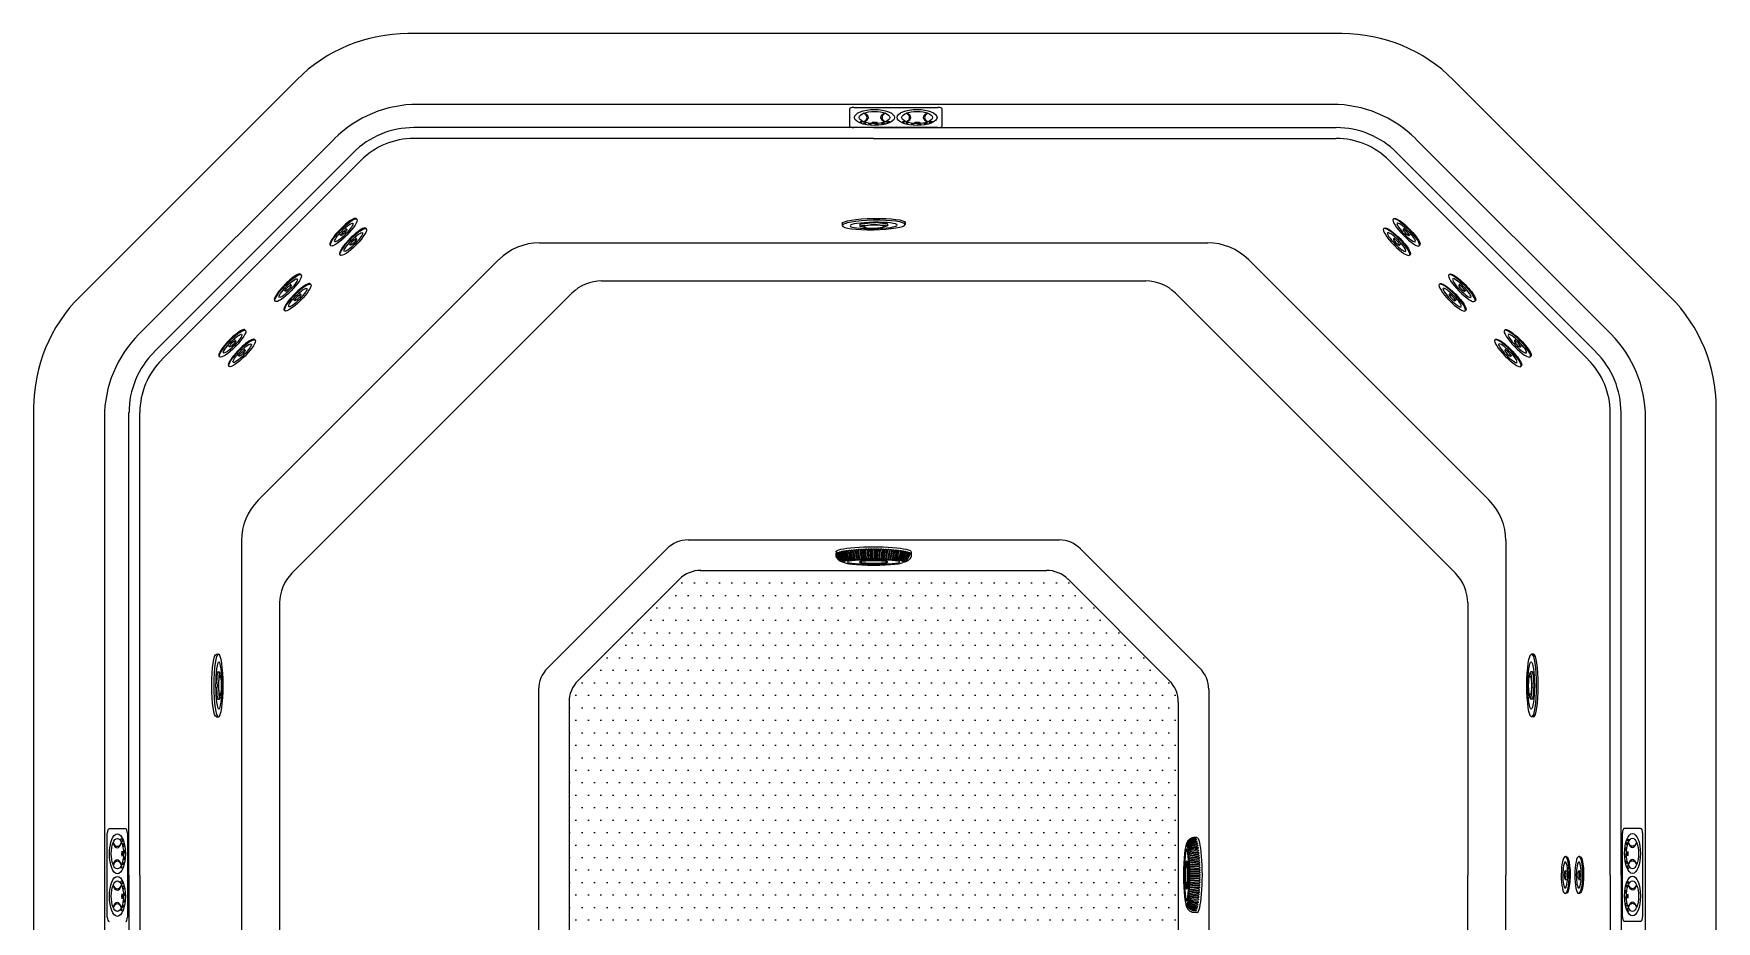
# Model space of a CAD drawing. Header units: millimetres. Extents: x -1154.83 to -1152.69, y 2257 to 2259.14.
# Drawn here: x -1154.829 to -1152.689, y 2258.011 to 2259.139 of the extents above; entities that cross this region are included whole.
import ezdxf

# ---------------------------------------------------------------- set-up
doc = ezdxf.new("R2010")
doc.units = ezdxf.units.MM
doc.header["$LTSCALE"] = 10
doc.layers.add('dim2', color=1, linetype='Continuous')
doc.layers.add('jacuzzi', color=1, linetype='Continuous')

msp = doc.modelspace()

# ---------------------------------------------------------------- hatches: boundary and pattern name
at = {"layer": 'dim2'}
h = msp.add_hatch(dxfattribs=at)
h.set_pattern_fill('DOTS', color=256, scale=0.01, style=0)
h.set_pattern_definition([(0, (0.64739, 0), (0.0079375, 0.015875), [0, -0.015875])])
h.paths.add_polyline_path([(-1154.1485, 2257.8497, 0.198912), (-1154.1372, 2257.8223), (-1154.0082, 2257.6934, 0.198912), (-1153.9808, 2257.682), (-1153.5413, 2257.682, 0.198912), (-1153.5139, 2257.6934), (-1153.385, 2257.8223, 0.198912), (-1153.3736, 2257.8497), (-1153.3736, 2258.2892, 0.198912), (-1153.385, 2258.3166), (-1153.5139, 2258.4456, 0.198912), (-1153.5413, 2258.4569), (-1153.9808, 2258.4569, 0.198912), (-1154.0082, 2258.4456), (-1154.1372, 2258.3166, 0.198912), (-1154.1485, 2258.2892)])

# ---------------------------------------------------------------- linework, layer by layer
at = {"layer": 'jacuzzi'}
for p, q in [((-1153.1777, 2259.0495), (-1154.341, 2259.0495)), ((-1153.7918, 2259.0434), (-1153.7918, 2259.0223)), ((-1153.7863, 2259.0456), (-1153.6794, 2259.0456)), ((-1153.6739, 2259.0223), (-1153.6739, 2259.0434)), ((-1154.6954, 2258.7572), (-1154.4471, 2259.0055)), ((-1153.7611, 2259.02), (-1154.3459, 2259.02)), ((-1153.7611, 2259.0061), (-1154.3459, 2259.0061)), ((-1153.6794, 2259.0201), (-1153.7863, 2259.0201)), ((-1153.7611, 2259.02), (-1153.1728, 2259.02)), ((-1153.7611, 2259.0061), (-1153.1728, 2259.0061)), ((-1152.8233, 2258.7572), (-1153.0716, 2259.0055)), ((-1154.6763, 2258.7347), (-1154.4229, 2258.9881)), ((-1152.8425, 2258.7347), (-1153.0958, 2258.9881)), ((-1154.6665, 2258.7249), (-1154.4131, 2258.9783)), ((-1152.8523, 2258.7249), (-1153.1056, 2258.9783)), ((-1154.4191, 2258.9042), (-1154.4184, 2258.9034)), ((-1153.7211, 2258.8993), (-1153.7211, 2258.8968)), ((-1153.0996, 2258.9042), (-1153.1003, 2258.9034)), ((-1154.4387, 2258.8828), (-1154.4408, 2258.8849)), ((-1154.4311, 2258.8905), (-1154.4332, 2258.8926)), ((-1154.4189, 2258.8784), (-1154.421, 2258.8804)), ((-1154.407, 2258.892), (-1154.4062, 2258.8913)), ((-1153.8011, 2258.8979), (-1153.8011, 2258.8954)), ((-1153.7786, 2258.897), (-1153.7786, 2258.8945)), ((-1153.7436, 2258.8976), (-1153.7436, 2258.8949)), ((-1153.1118, 2258.892), (-1153.1125, 2258.8913)), ((-1153.0998, 2258.8784), (-1153.0977, 2258.8804)), ((-1153.0876, 2258.8905), (-1153.0855, 2258.8926)), ((-1153.08, 2258.8828), (-1153.0779, 2258.8849)), ((-1154.4522, 2258.8706), (-1154.4515, 2258.8699)), ((-1154.44, 2258.8584), (-1154.4393, 2258.8577)), ((-1154.4266, 2258.8706), (-1154.4287, 2258.8727)), ((-1154.1862, 2258.8735), (-1153.3359, 2258.8735)), ((-1153.0922, 2258.8706), (-1153.09, 2258.8727)), ((-1153.0787, 2258.8584), (-1153.0794, 2258.8577)), ((-1153.0665, 2258.8706), (-1153.0673, 2258.8699)), ((-1154.5438, 2258.546), (-1154.2376, 2258.8522)), ((-1153.2845, 2258.8522), (-1152.9784, 2258.546)), ((-1154.5094, 2258.8121), (-1154.5116, 2258.8141)), ((-1154.5018, 2258.8198), (-1154.5039, 2258.8219)), ((-1154.4898, 2258.8335), (-1154.4891, 2258.8327)), ((-1154.4777, 2258.8213), (-1154.4769, 2258.8206)), ((-1154.1071, 2258.825), (-1153.415, 2258.825)), ((-1153.041, 2258.8213), (-1153.0418, 2258.8206)), ((-1153.0289, 2258.8335), (-1153.0296, 2258.8327)), ((-1153.0169, 2258.8198), (-1153.0148, 2258.8219)), ((-1153.0093, 2258.8121), (-1153.0072, 2258.8141)), ((-1154.5229, 2258.7999), (-1154.5222, 2258.7991)), ((-1154.501, 2258.4532), (-1154.1448, 2258.8094)), ((-1154.4973, 2258.7999), (-1154.4994, 2258.802)), ((-1154.4896, 2258.8076), (-1154.4918, 2258.8097)), ((-1153.3774, 2258.8094), (-1153.0211, 2258.4532)), ((-1153.0291, 2258.8076), (-1153.027, 2258.8097)), ((-1153.0214, 2258.7999), (-1153.0193, 2258.802)), ((-1152.9958, 2258.7999), (-1152.9966, 2258.7991)), ((-1154.5108, 2258.7877), (-1154.51, 2258.787)), ((-1153.008, 2258.7877), (-1153.0087, 2258.787)), ((-1154.5725, 2258.7491), (-1154.5746, 2258.7512)), ((-1154.5606, 2258.7628), (-1154.5598, 2258.762)), ((-1154.5484, 2258.7506), (-1154.5476, 2258.7499)), ((-1152.9703, 2258.7506), (-1152.9711, 2258.7499)), ((-1152.9582, 2258.7628), (-1152.9589, 2258.762)), ((-1152.9462, 2258.7491), (-1152.9441, 2258.7512)), ((-1154.5936, 2258.7292), (-1154.5929, 2258.7284)), ((-1154.5802, 2258.7414), (-1154.5823, 2258.7434)), ((-1154.568, 2258.7292), (-1154.5701, 2258.7313)), ((-1154.5604, 2258.7369), (-1154.5625, 2258.739)), ((-1152.9584, 2258.7369), (-1152.9563, 2258.739)), ((-1152.9507, 2258.7292), (-1152.9486, 2258.7313)), ((-1152.9386, 2258.7414), (-1152.9365, 2258.7434)), ((-1152.9251, 2258.7292), (-1152.9258, 2258.7284)), ((-1154.5815, 2258.717), (-1154.5807, 2258.7163)), ((-1152.9373, 2258.717), (-1152.938, 2258.7163)), ((-1154.7394, 2258.6512), (-1154.7394, 2257.4878)), ((-1154.7082, 2258.0695), (-1154.7082, 2258.6576)), ((-1154.6943, 2258.0695), (-1154.6943, 2258.6576)), ((-1152.8244, 2258.0695), (-1152.8244, 2258.6576)), ((-1152.8106, 2258.0695), (-1152.8106, 2258.6576)), ((-1152.7794, 2257.5338), (-1152.7794, 2258.6512)), ((-1154.565, 2258.4947), (-1154.565, 2257.6443)), ((-1153.9969, 2258.4957), (-1153.5253, 2258.4957)), ((-1152.9571, 2258.4947), (-1152.9571, 2258.0695)), ((-1154.1759, 2258.3327), (-1154.0243, 2258.4843)), ((-1153.8089, 2258.4804), (-1153.8089, 2258.4763)), ((-1153.8089, 2258.4804), (-1153.8089, 2258.4763)), ((-1153.7868, 2258.4824), (-1153.7845, 2258.4707)), ((-1153.785, 2258.4826), (-1153.7826, 2258.4708)), ((-1153.7837, 2258.4827), (-1153.7817, 2258.4709)), ((-1153.7819, 2258.4829), (-1153.7798, 2258.471)), ((-1153.7806, 2258.483), (-1153.7789, 2258.4711)), ((-1153.7788, 2258.4831), (-1153.777, 2258.4712)), ((-1153.7775, 2258.4832), (-1153.7761, 2258.4712)), ((-1153.7757, 2258.4833), (-1153.7742, 2258.4713)), ((-1153.7744, 2258.4834), (-1153.7733, 2258.4713)), ((-1153.7726, 2258.4835), (-1153.7714, 2258.4714)), ((-1153.7713, 2258.4835), (-1153.7705, 2258.4714)), ((-1153.7695, 2258.4836), (-1153.7686, 2258.4715)), ((-1153.7682, 2258.4836), (-1153.7676, 2258.4715)), ((-1153.7663, 2258.4837), (-1153.7657, 2258.4715)), ((-1153.7651, 2258.4837), (-1153.7648, 2258.4715)), ((-1153.7632, 2258.4837), (-1153.7629, 2258.4715)), ((-1153.762, 2258.4837), (-1153.762, 2258.4715)), ((-1153.7601, 2258.4837), (-1153.7601, 2258.4715)), ((-1153.7589, 2258.4837), (-1153.7592, 2258.4715)), ((-1153.757, 2258.4837), (-1153.7573, 2258.4715)), ((-1153.7558, 2258.4837), (-1153.7564, 2258.4715)), ((-1153.7539, 2258.4836), (-1153.7545, 2258.4715)), ((-1153.7527, 2258.4836), (-1153.7536, 2258.4715)), ((-1153.7508, 2258.4835), (-1153.7517, 2258.4714)), ((-1153.7496, 2258.4835), (-1153.7508, 2258.4714)), ((-1153.7477, 2258.4834), (-1153.7489, 2258.4713)), ((-1153.7465, 2258.4833), (-1153.748, 2258.4713)), ((-1153.7446, 2258.4832), (-1153.7461, 2258.4712)), ((-1153.7434, 2258.4831), (-1153.7451, 2258.4712)), ((-1153.7415, 2258.483), (-1153.7432, 2258.4711)), ((-1153.7403, 2258.4829), (-1153.7423, 2258.471)), ((-1153.7384, 2258.4827), (-1153.7404, 2258.4709)), ((-1153.7372, 2258.4826), (-1153.7395, 2258.4708)), ((-1153.7353, 2258.4824), (-1153.7376, 2258.4707)), ((-1153.7132, 2258.4804), (-1153.7133, 2258.4763)), ((-1153.4979, 2258.4843), (-1153.3462, 2258.3327)), ((-1153.9808, 2258.4569), (-1153.5413, 2258.4569)), ((-1154.1372, 2258.3166), (-1154.0082, 2258.4456)), ((-1153.5139, 2258.4456), (-1153.385, 2258.3166)), ((-1154.5166, 2258.4155), (-1154.5166, 2257.7235)), ((-1153.0055, 2258.4155), (-1153.0055, 2258.0695)), ((-1154.5969, 2258.3505), (-1154.5944, 2258.3505)), ((-1152.9218, 2258.3505), (-1152.9243, 2258.3505)), ((-1154.5956, 2258.328), (-1154.5929, 2258.328)), ((-1152.9231, 2258.328), (-1152.9258, 2258.328)), ((-1154.1873, 2258.3053), (-1154.1873, 2257.8337)), ((-1153.3349, 2258.3053), (-1153.3349, 2257.8337)), ((-1154.5956, 2258.293), (-1154.5931, 2258.293)), ((-1154.1485, 2258.2892), (-1154.1485, 2257.8497)), ((-1153.3736, 2258.2892), (-1153.3736, 2257.8497)), ((-1152.9231, 2258.293), (-1152.9256, 2258.293)), ((-1154.5969, 2258.2705), (-1154.5944, 2258.2705)), ((-1152.9218, 2258.2705), (-1152.9243, 2258.2705)), ((-1154.7123, 2258.1284), (-1154.7335, 2258.1284)), ((-1152.7854, 2258.1287), (-1152.8065, 2258.1287)), ((-1154.7357, 2258.016), (-1154.7357, 2258.1229)), ((-1154.7102, 2258.1229), (-1154.7102, 2258.016)), ((-1153.3501, 2258.1173), (-1153.3542, 2258.1173)), ((-1153.3501, 2258.1173), (-1153.3542, 2258.1173)), ((-1152.8087, 2258.0163), (-1152.8087, 2258.1232)), ((-1152.7832, 2258.1232), (-1152.7832, 2258.0163)), ((-1153.3481, 2258.0952), (-1153.3598, 2258.0929)), ((-1153.3479, 2258.0934), (-1153.3597, 2258.091)), ((-1153.3478, 2258.0921), (-1153.3596, 2258.0901)), ((-1153.3477, 2258.0903), (-1153.3595, 2258.0882)), ((-1153.3476, 2258.089), (-1153.3595, 2258.0873)), ((-1153.3474, 2258.0872), (-1153.3594, 2258.0854)), ((-1153.3473, 2258.086), (-1153.3593, 2258.0845)), ((-1152.8803, 2258.093), (-1152.8813, 2258.093)), ((-1152.8631, 2258.093), (-1152.8641, 2258.0931)), ((-1154.7082, 2258.0695), (-1154.7082, 2257.4813)), ((-1154.6943, 2258.0695), (-1154.6943, 2257.4813)), ((-1153.3472, 2258.0841), (-1153.3592, 2258.0826)), ((-1153.3472, 2258.0829), (-1153.3592, 2258.0817)), ((-1153.3471, 2258.081), (-1153.3592, 2258.0798)), ((-1153.347, 2258.0798), (-1153.3591, 2258.0789)), ((-1153.3469, 2258.0779), (-1153.3591, 2258.077)), ((-1153.3469, 2258.0767), (-1153.3591, 2258.0761)), ((-1153.3469, 2258.0748), (-1153.359, 2258.0742)), ((-1153.3468, 2258.0736), (-1153.359, 2258.0733)), ((-1153.3468, 2258.0717), (-1153.359, 2258.0713)), ((-1153.3468, 2258.0704), (-1153.359, 2258.0704)), ((-1153.3468, 2258.0685), (-1153.359, 2258.0685)), ((-1153.3468, 2258.0673), (-1153.359, 2258.0676)), ((-1153.3468, 2258.0654), (-1153.359, 2258.0657)), ((-1153.3469, 2258.0642), (-1153.359, 2258.0648)), ((-1153.0055, 2257.7235), (-1153.0055, 2258.0695)), ((-1152.9571, 2257.6443), (-1152.9571, 2258.0695)), ((-1152.8815, 2258.064), (-1152.8785, 2258.064)), ((-1152.8814, 2258.0749), (-1152.8785, 2258.0749)), ((-1152.8643, 2258.064), (-1152.8613, 2258.064)), ((-1152.8642, 2258.0749), (-1152.8613, 2258.0749)), ((-1152.8244, 2258.0695), (-1152.8244, 2257.4911)), ((-1152.8106, 2258.0695), (-1152.8106, 2257.4939)), ((-1153.3481, 2258.0438), (-1153.3598, 2258.046)), ((-1153.3479, 2258.0456), (-1153.3597, 2258.0479)), ((-1153.3478, 2258.0468), (-1153.3596, 2258.0489)), ((-1153.3476, 2258.0499), (-1153.3595, 2258.0517)), ((-1153.3477, 2258.0487), (-1153.3595, 2258.0508)), ((-1153.3474, 2258.0518), (-1153.3594, 2258.0536)), ((-1153.3473, 2258.053), (-1153.3593, 2258.0545)), ((-1153.3471, 2258.058), (-1153.3592, 2258.0592)), ((-1153.3472, 2258.0561), (-1153.3592, 2258.0573)), ((-1153.3472, 2258.0549), (-1153.3592, 2258.0564)), ((-1153.3469, 2258.0623), (-1153.3591, 2258.0629)), ((-1153.3469, 2258.0611), (-1153.3591, 2258.062)), ((-1153.347, 2258.0592), (-1153.3591, 2258.0601)), ((-1152.8806, 2258.0459), (-1152.8816, 2258.0459)), ((-1152.8634, 2258.0459), (-1152.8644, 2258.0459)), ((-1153.3501, 2258.0216), (-1153.3542, 2258.0217)), ((-1152.8065, 2258.0109), (-1152.7854, 2258.0109))]:
    msp.add_line(p, q, dxfattribs=at)
at = {"layer": 'jacuzzi', "color": 3}
msp.add_lwpolyline([(-1153.0239, 2257.0581), (-1152.7479, 2257.3341, 0.198912), (-1152.6894, 2257.4755), (-1152.6894, 2258.6635, 0.198912), (-1152.7479, 2258.8049), (-1153.0239, 2259.0809, 0.198912), (-1153.1654, 2259.1395), (-1154.3534, 2259.1395, 0.198912), (-1154.4948, 2259.0809), (-1154.7708, 2258.8049, 0.198912), (-1154.8294, 2258.6635), (-1154.8294, 2257.4755, 0.198912), (-1154.7708, 2257.3341), (-1154.4948, 2257.0581, 0.198912), (-1154.3534, 2256.9995), (-1153.1654, 2256.9995, 0.198912)], format="xyb", close=True, dxfattribs=at)
at = {"layer": 'jacuzzi'}
for centre, radius, start, end in [((-1154.341, 2258.8995), 0.15, 90, 135), ((-1153.1777, 2258.8995), 0.15, 44.9992, 90), ((-1154.3459, 2258.9111), 0.1089, 90, 135), ((-1154.3459, 2258.9111), 0.0951, 90, 135), ((-1153.1728, 2258.9111), 0.1089, 45, 90), ((-1153.1728, 2258.9111), 0.0951, 45, 90), ((-1154.1862, 2258.8008), 0.0726, 90, 135), ((-1153.3359, 2258.8008), 0.0726, 45, 90), ((-1154.1071, 2258.7718), 0.0533, 90, 135), ((-1153.415, 2258.7718), 0.0533, 45, 90), ((-1154.5894, 2258.6512), 0.15, 135, 180), ((-1152.9294, 2258.6512), 0.15, 0, 44.9992), ((-1154.5992, 2258.6576), 0.1089, 135, 180), ((-1152.9195, 2258.6576), 0.1089, 0, 45), ((-1154.5992, 2258.6576), 0.0951, 135, 180), ((-1152.9195, 2258.6576), 0.0951, 0, 45), ((-1154.4924, 2258.4947), 0.0726, 135, 180), ((-1153.0297, 2258.4947), 0.0726, 0, 45), ((-1153.9969, 2258.4569), 0.0387, 90, 135), ((-1153.5253, 2258.4569), 0.0387, 45, 90), ((-1154.4633, 2258.4155), 0.0533, 135, 180), ((-1153.9808, 2258.4182), 0.0387, 90, 135), ((-1153.5413, 2258.4182), 0.0387, 45, 90), ((-1153.0588, 2258.4155), 0.0533, 0, 45), ((-1154.1485, 2258.3053), 0.0387, 135, 180), ((-1153.3736, 2258.3053), 0.0387, 0, 45), ((-1154.1098, 2258.2892), 0.0387, 135, 180), ((-1153.4123, 2258.2892), 0.0387, 0, 45)]:
    msp.add_arc(centre, radius, start, end, dxfattribs=at)
for centre, major_axis, ratio, start_param, end_param in [((-1153.7863, 2259.0434), (0.00545, 0), 0.4, 1.570796, 3.141593), ((-1153.7599, 2259.0328), (0.0194, 0), 0.4, 3.141593, 9.424778), ((-1153.7771, 2259.0274), (0.00127, 0), 0.4, 3.141593, 9.424778), ((-1153.7924, 2259.0328), (0.0229, 0), 0.4, -0.631293, 0.631293), ((-1153.7855, 2259.0329), (-0.0178, 0), 0.4, 2.286808, 3.996377), ((-1153.7599, 2259.0265), (-0.00316, 0), 0.164706, 3.141593, 9.424778), ((-1153.7345, 2259.0329), (-0.0178, 0), 0.4, -0.854785, 0.854785), ((-1153.7275, 2259.0328), (0.0229, 0), 0.4, 2.510299, 3.772886), ((-1153.7057, 2259.0328), (0.0194, 0), 0.4, 3.141593, 9.424778), ((-1153.7229, 2259.0274), (0.00127, 0), 0.4, 3.141593, 9.424778), ((-1153.7383, 2259.0328), (0.0229, 0), 0.4, -0.631293, 0.631293), ((-1153.7314, 2259.0329), (-0.0178, 0), 0.4, 2.286808, 3.996377), ((-1153.7057, 2259.0265), (-0.00316, 0), 0.164706, 3.141593, 9.424778), ((-1153.6803, 2259.0329), (-0.0178, 0), 0.4, -0.854785, 0.854785), ((-1153.6734, 2259.0328), (0.0229, 0), 0.4, 2.510299, 3.772886), ((-1153.6794, 2259.0434), (-0.00545, 0), 0.4, 3.141593, 4.712389), ((-1153.7863, 2259.0223), (-0.00545, 0), 0.4, 0, 1.570796), ((-1153.7726, 2259.0257), (0.00151, 0), 0.4, 3.141593, 9.424778), ((-1153.7659, 2259.0244), (0.0017, 0), 0.4, 3.141593, 9.424778), ((-1153.7572, 2259.024), (-0.00184, 0), 0.4, 0, 6.283185), ((-1153.749, 2259.0251), (0.00195, 0), 0.4, 3.141593, 9.424778), ((-1153.7185, 2259.0257), (0.00151, 0), 0.4, 3.141593, 9.424778), ((-1153.7117, 2259.0244), (0.0017, 0), 0.4, 3.141593, 9.424778), ((-1153.7031, 2259.024), (-0.00184, 0), 0.4, 0, 6.283185), ((-1153.6948, 2259.0251), (0.00195, 0), 0.4, 3.141593, 9.424778), ((-1153.6794, 2259.0223), (0.00545, 0), 0.4, 4.712389, 6.283185), ((-1154.4357, 2258.8874), (0.0165, 0.0168), 0.215976, 0, 3.141593), ((-1154.4349, 2258.8866), (0.0165, 0.0168), 0.215976, 4.712389, 10.995574), ((-1154.4349, 2258.8866), (0.0115, 0.0117), 0.190822, 4.712389, 10.995574), ((-1154.4235, 2258.8752), (0.0165, 0.0168), 0.215976, 0, 3.141593), ((-1154.4228, 2258.8745), (0.0165, 0.0168), 0.215976, 4.712389, 10.995574), ((-1154.4349, 2258.8866), (0.00382, 0.00388), 0.230944, 4.712389, 10.995574), ((-1154.4228, 2258.8745), (0.0115, 0.0117), 0.190822, 4.712389, 10.995574), ((-1154.4228, 2258.8745), (0.00382, 0.00388), 0.230944, 4.712389, 10.995574), ((-1154.5064, 2258.8167), (0.0165, 0.0168), 0.215976, 0, 3.141593), ((-1154.5056, 2258.8159), (0.0165, 0.0168), 0.215976, 4.712389, 10.995574), ((-1154.5056, 2258.8159), (0.0115, 0.0117), 0.190822, 4.712389, 10.995574), ((-1154.4942, 2258.8045), (0.0165, 0.0168), 0.215976, 0, 3.141593), ((-1154.4935, 2258.8038), (0.0165, 0.0168), 0.215976, 4.712389, 10.995574), ((-1154.5056, 2258.8159), (0.00382, 0.00388), 0.230944, 4.712389, 10.995574), ((-1154.4935, 2258.8038), (0.0115, 0.0117), 0.190822, 4.712389, 10.995574), ((-1154.4935, 2258.8038), (0.00382, 0.00388), 0.230944, 4.712389, 10.995574), ((-1154.5771, 2258.746), (0.0165, 0.0168), 0.215976, 0, 3.141593), ((-1154.5763, 2258.7452), (0.0165, 0.0168), 0.215976, 4.712389, 10.995574), ((-1154.5763, 2258.7452), (0.0115, 0.0117), 0.190822, 4.712389, 10.995574), ((-1154.5649, 2258.7338), (0.0165, 0.0168), 0.215976, 0, 3.141593), ((-1154.5642, 2258.7331), (0.0165, 0.0168), 0.215976, 4.712389, 10.995574), ((-1154.5763, 2258.7452), (0.00382, 0.00388), 0.230944, 4.712389, 10.995574), ((-1154.5642, 2258.7331), (0.0115, 0.0117), 0.190822, 4.712389, 10.995574), ((-1154.5642, 2258.7331), (0.00382, 0.00388), 0.230944, 4.712389, 10.995574), ((-1152.9243, 2258.3105), (0, 0.04), 0.15, 1.57079632679491, 7.853981633974496), ((-1152.9218, 2258.3105), (0, 0.04), 0.15, 3.141593, 6.283185), ((-1152.9248, 2258.3105), (0, 0.03), 0.133333, 1.570796326794893, 7.853981633974479), ((-1152.9282, 2258.3197), (0, 0.00268), 0.15, -0.121642, 2.006598), ((-1152.9278, 2258.3412), (0, 0.019), 0.15, 3.019951, 3.891553), ((-1152.9263, 2258.3105), (0, 0.0125), 0.15, 1.570796326794943, 7.853981633974529), ((-1152.9256, 2258.3253), (0, 0.00268), 0.15, -1.378279, 0.74996), ((-1152.9224, 2258.3295), (0, 0.019), 0.15, 1.763314, 2.634916), ((-1152.9231, 2258.3253), (0, 0.00268), 0.15, -1.378279, 0), ((-1152.9199, 2258.3295), (0, 0.019), 0.15, 1.763314, 2.634916), ((-1152.9312, 2258.3105), (0, 0.019), 0.15, 4.276588, 5.14819), ((-1152.9282, 2258.3014), (0, 0.00268), 0.15, 1.134995, 3.263235), ((-1152.9278, 2258.2798), (0, 0.019), 0.15, -0.74996, 0.121642), ((-1152.9224, 2258.2916), (0, 0.019), 0.15, 0.506677, 1.378279), ((-1152.924, 2258.3105), (0, 0.00268), 0.15, 3.648269, 5.776509), ((-1152.9199, 2258.2916), (0, 0.019), 0.15, 0.506677, 1.378279), ((-1152.9215, 2258.3105), (0, 0.00268), 0.15, 3.648269, 5.776509), ((-1152.9256, 2258.2957), (0, 0.00268), 0.15, 2.391632, 4.519872), ((-1152.9231, 2258.2957), (0, 0.00268), 0.15, 3.141593, 4.519872), ((-1154.7335, 2258.1229), (0, 0.00545), 0.4, 0, 1.570796), ((-1154.7123, 2258.1229), (0, 0.00545), 0.4, 4.712389, 6.283185), ((-1152.8065, 2258.1232), (0, 0.00545), 0.4, 0, 1.570796), ((-1152.7854, 2258.1232), (0, 0.00545), 0.4, 4.712389, 6.283185), ((-1154.7229, 2258.0965), (0, 0.0254), 0.4, 3.141593, 9.424778), ((-1154.7229, 2258.0966), (0, 0.0194), 0.4, 3.141593, 9.424778), ((-1154.7229, 2258.1289), (0, 0.0229), 0.4, 2.510299, 3.772886), ((-1154.723, 2258.122), (0, 0.0178), 0.4, 2.286808, 3.996377), ((-1154.7173, 2258.114), (0, 0.00238), 0.4, 3.141593, 9.424778), ((-1154.7152, 2258.1075), (0, 0.00195), 0.4, 3.141593, 9.424778), ((-1152.8014, 2258.114), (0, 0.00127), 0.4, 0, 6.283185), ((-1152.796, 2258.1293), (0, 0.0229), 0.4, 2.510299, 3.772886), ((-1152.7959, 2258.1224), (0, 0.0178), 0.4, 2.286808, 3.996377), ((-1154.723, 2258.071), (0, 0.0178), 0.4, -0.854785, 0.854785), ((-1154.7229, 2258.064), (0, 0.0229), 0.4, -0.631293, 0.631293), ((-1154.7157, 2258.0838), (0, 0.00151), 0.4, 3.141593, 9.424778), ((-1154.7144, 2258.0906), (0, 0.0017), 0.4, 3.141593, 9.424778), ((-1154.714, 2258.0992), (0, 0.00184), 0.4, 3.141593, 9.424778), ((-1152.8023, 2258.0968), (0, 0.00316), 0.164706, 3.141593, 9.424778), ((-1152.796, 2258.0644), (0, 0.0229), 0.4, -0.631293, 0.631293), ((-1152.7959, 2258.0714), (0, 0.0178), 0.4, -0.854785, 0.854785), ((-1154.7229, 2258.0423), (0, 0.0254), 0.4, 3.141593, 9.424778), ((-1154.7175, 2258.0794), (0, 0.00127), 0.4, 3.141593, 9.424778), ((-1154.7229, 2258.0425), (0, 0.0194), 0.4, 3.141593, 9.424778), ((-1154.7229, 2258.0748), (0, 0.0229), 0.4, 2.510299, 3.772886), ((-1154.723, 2258.0679), (0, 0.0178), 0.4, 2.286808, 3.996377), ((-1154.7173, 2258.0598), (0, 0.00238), 0.4, 3.141593, 9.424778), ((-1154.7152, 2258.0534), (0, 0.00195), 0.4, 3.141593, 9.424778), ((-1154.714, 2258.0451), (0, 0.00184), 0.4, 3.141593, 9.424778), ((-1152.8023, 2258.0426), (0, 0.00316), 0.164706, 3.141593, 9.424778), ((-1152.796, 2258.0752), (0, 0.0229), 0.4, 2.510299, 3.772886), ((-1152.7959, 2258.0683), (0, 0.0178), 0.4, 2.286808, 3.996377), ((-1154.723, 2258.0168), (0, 0.0178), 0.4, -0.854785, 0.854785), ((-1154.7229, 2258.0099), (0, 0.0229), 0.4, -0.631293, 0.631293), ((-1154.7175, 2258.0253), (0, 0.00127), 0.4, 3.141593, 9.424778), ((-1154.7157, 2258.0297), (0, 0.00151), 0.4, 3.141593, 9.424778), ((-1154.7144, 2258.0365), (0, 0.0017), 0.4, 3.141593, 9.424778), ((-1152.796, 2258.0103), (0, 0.0229), 0.4, -0.631293, 0.631293), ((-1152.7959, 2258.0172), (0, 0.0178), 0.4, -0.854785, 0.854785), ((-1154.7335, 2258.016), (0, 0.00545), 0.4, 1.570796, 3.141593), ((-1154.7123, 2258.016), (0, 0.00545), 0.4, 3.141593, 4.712389), ((-1152.8065, 2258.0163), (0, 0.00545), 0.4, 1.570796, 3.141593), ((-1152.7854, 2258.0163), (0, 0.00545), 0.4, 3.141593, 4.712389)]:
    msp.add_ellipse(centre, major_axis=major_axis, ratio=ratio, start_param=start_param, end_param=end_param, dxfattribs=at)
for centre, major_axis, ratio in [((-1153.76, 2259.0329), (-0.0254, 0), 0.4), ((-1153.7425, 2259.0273), (-0.00238, 0), 0.4), ((-1153.7059, 2259.0329), (-0.0254, 0), 0.4), ((-1153.6884, 2259.0273), (-0.00238, 0), 0.4), ((-1152.796, 2258.0969), (0, 0.0254), 0.4), ((-1152.796, 2258.0968), (0, 0.0194), 0.4), ((-1152.8032, 2258.1095), (0, 0.00151), 0.4), ((-1154.7166, 2258.0966), (0, 0.00316), 0.164706), ((-1152.8048, 2258.0941), (0, 0.00184), 0.4), ((-1152.8045, 2258.1028), (0, 0.0017), 0.4), ((-1152.8037, 2258.0859), (0, 0.00195), 0.4), ((-1152.796, 2258.0428), (0, 0.0254), 0.4), ((-1152.8016, 2258.0794), (0, 0.00238), 0.4), ((-1154.7166, 2258.0425), (0, 0.00316), 0.164706), ((-1152.8045, 2258.0486), (0, 0.0017), 0.4), ((-1152.796, 2258.0426), (0, 0.0194), 0.4), ((-1152.8032, 2258.0554), (0, 0.00151), 0.4), ((-1152.8014, 2258.0598), (0, 0.00127), 0.4), ((-1152.8048, 2258.04), (0, 0.00184), 0.4), ((-1152.8037, 2258.0317), (0, 0.00195), 0.4), ((-1152.8016, 2258.0253), (0, 0.00238), 0.4)]:
    msp.add_ellipse(centre, major_axis=major_axis, ratio=ratio, dxfattribs=at)
at = {"layer": 'jacuzzi', "extrusion": (0, 0, -1)}
for centre, major_axis, ratio, start_param, end_param in [((-1153.7611, 2258.8986), (0.04, 0.0007), 0.15, 3.141593, 6.283185), ((-1153.7611, 2258.8961), (0.04, 0.0007), 0.15, 3.141593, 9.424778), ((-1153.7611, 2258.8956), (0.03, 0.0005), 0.133333, 3.141593, 9.424778), ((-1153.7801, 2258.9002), (0.019, 0.0003), 0.15, 0.506677, 1.378279), ((-1153.7611, 2258.899), (0.00268, 0.00005), 0.15, 3.648269, 5.776509), ((-1153.7422, 2258.9009), (0.019, 0.0003), 0.15, 1.763314, 2.634916), ((-1153.0838, 2258.8866), (-0.0165, 0.0168), 0.215976, 4.712389, 10.995574), ((-1153.0831, 2258.8874), (-0.0165, 0.0168), 0.215976, 0, 3.141593), ((-1153.0838, 2258.8866), (-0.0115, 0.0117), 0.190822, 4.712389, 10.995574), ((-1153.7759, 2258.8946), (0.00268, 0.00005), 0.15, 2.391632, 4.519872), ((-1153.7759, 2258.8971), (0.00268, 0.00005), 0.15, 3.141593, 4.519872), ((-1153.7917, 2258.8921), (0.019, 0.0003), 0.15, -0.74996, 0.121642), ((-1153.7801, 2258.8977), (0.019, 0.0003), 0.15, 0.506677, 1.378279), ((-1153.7611, 2258.8941), (0.0125, 0.0002), 0.15, 3.141593, 9.424778), ((-1153.7702, 2258.8921), (0.00268, 0.00005), 0.15, 1.134995, 3.263235), ((-1153.761, 2258.8893), (0.019, 0.0003), 0.15, 4.276588, 5.14819), ((-1153.7611, 2258.8965), (0.00268, 0.00005), 0.15, 3.648269, 5.776509), ((-1153.7422, 2258.8984), (0.019, 0.0003), 0.15, 1.763314, 2.634916), ((-1153.7519, 2258.8924), (0.00268, 0.00005), 0.15, -0.121642, 2.006598), ((-1153.7304, 2258.8932), (0.019, 0.0003), 0.15, 3.019951, 3.891553), ((-1153.7463, 2258.8976), (0.00268, 0.00005), 0.15, -1.378279, 0), ((-1153.7463, 2258.8951), (0.00268, 0.00005), 0.15, -1.378279, 0.74996), ((-1153.096, 2258.8745), (-0.0165, 0.0168), 0.215976, 4.712389, 10.995574), ((-1153.0952, 2258.8752), (-0.0165, 0.0168), 0.215976, 0, 3.141593), ((-1153.096, 2258.8745), (-0.0115, 0.0117), 0.190822, 4.712389, 10.995574), ((-1153.096, 2258.8745), (-0.00382, 0.00388), 0.230944, 4.712389, 10.995574), ((-1153.0838, 2258.8866), (-0.00382, 0.00388), 0.230944, 4.712389, 10.995574), ((-1153.0131, 2258.8159), (-0.0165, 0.0168), 0.215976, 4.712389, 10.995574), ((-1153.0123, 2258.8167), (-0.0165, 0.0168), 0.215976, 0, 3.141593), ((-1153.0253, 2258.8038), (-0.0165, 0.0168), 0.215976, 4.712389, 10.995574), ((-1153.0245, 2258.8045), (-0.0165, 0.0168), 0.215976, 0, 3.141593), ((-1153.0253, 2258.8038), (-0.0115, 0.0117), 0.190822, 4.712389, 10.995574), ((-1153.0131, 2258.8159), (-0.0115, 0.0117), 0.190822, 4.712389, 10.995574), ((-1153.0131, 2258.8159), (-0.00382, 0.00388), 0.230944, 4.712389, 10.995574), ((-1153.0253, 2258.8038), (-0.00382, 0.00388), 0.230944, 4.712389, 10.995574), ((-1152.9545, 2258.7331), (-0.0165, 0.0168), 0.215976, 4.712389, 10.995574), ((-1152.9538, 2258.7338), (-0.0165, 0.0168), 0.215976, 0, 3.141593), ((-1152.9424, 2258.7452), (-0.0165, 0.0168), 0.215976, 4.712389, 10.995574), ((-1152.9416, 2258.746), (-0.0165, 0.0168), 0.215976, 0, 3.141593), ((-1152.9424, 2258.7452), (-0.0115, 0.0117), 0.190822, 4.712389, 10.995574), ((-1152.9424, 2258.7452), (-0.00382, 0.00388), 0.230944, 4.712389, 10.995574), ((-1152.9545, 2258.7331), (-0.0115, 0.0117), 0.190822, 4.712389, 10.995574), ((-1152.9545, 2258.7331), (-0.00382, 0.00388), 0.230944, 4.712389, 10.995574), ((-1153.793, 2258.4772), (0.0157, 0), 0.7, 1.974351, 3.270987), ((-1153.7611, 2258.4804), (-0.0479, 0), 0.138815, -0.002011, 3.145054), ((-1153.7946, 2258.4764), (-0.0143, 0), 0.7, -1.30043, -0.008727), ((-1153.8082, 2258.4786), (0.000416, 0), 0.7, 3.232258, 6.270612), ((-1153.7906, 2258.4778), (-0.0172, 0), 0.7, -1.057193, 0.068979), ((-1153.7863, 2258.4787), (0.0208, 0), 0.7, 2.231079, 3.170313), ((-1153.8065, 2258.4793), (0.000585, 0), 0.7, 2.763213, 6.155435), ((-1153.7827, 2258.4793), (-0.0232, 0), 0.7, -0.797076, 0.004051), ((-1153.804, 2258.4801), (0.000585, 0), 0.7, 2.763213, 6.155435), ((-1153.7771, 2258.4805), (0.0275, 0), 0.7, 2.455339, 3.112362), ((-1153.7719, 2258.4813), (-0.0316, 0), 0.7, -0.60899, -0.052715), ((-1153.8014, 2258.4807), (0.00074, 0), 0.7, 2.848228, 6.062584), ((-1153.7669, 2258.4822), (0.0353, 0), 0.7, 2.57522, 3.072509), ((-1153.7559, 2258.4833), (-0.0449, 0), 0.7, -0.467175, -0.080138), ((-1153.7987, 2258.4811), (0.000813, 0), 0.7, 2.918101, 6.290137), ((-1153.7589, 2258.4826), (-0.0406, 0), 0.7, -0.483111, -0.058419), ((-1153.7611, 2258.4676), (0.0381, 0), 0.10388, 3.141593, 9.424778), ((-1153.7427, 2258.4837), (-0.0553, 0), 0.7, -0.374757, -0.068204), ((-1153.7955, 2258.4816), (-0.000844, 0), 0.7, -0.347343, 3.329016), ((-1153.7544, 2258.4816), (0.0419, 0), 0.7, 2.725111, 3.131889), ((-1153.7495, 2258.4817), (-0.0451, 0), 0.7, -0.378976, -0.006214), ((-1153.792, 2258.4819), (0.000912, 0), 0.7, 2.904831, 6.154529), ((-1153.7222, 2258.4853), (0.0709, 0), 0.7, 2.832409, 3.069768), ((-1153.686, 2258.4872), (-0.1054, 0), 0.7, -0.231257, -0.071463), ((-1153.789, 2258.4822), (0.000916, 0), 0.7, 2.930695, 6.166895), ((-1153.652, 2258.4925), (-0.1387, 0), 0.7, -0.228488, -0.10696), ((-1153.3533, 2258.5228), (0.4386, 0), 0.7, 2.970913, 3.009444), ((-1153.7859, 2258.4826), (-0.00092, 0), 0.7, -0.185394, 3.037642), ((-1153.7828, 2258.4828), (-0.000925, 0), 0.7, -0.160257, 3.049967), ((-1153.7797, 2258.4831), (0.000929, 0), 0.7, 3.006099, 6.20388), ((-1153.7766, 2258.4833), (-0.000934, 0), 0.7, -0.11111, 3.074612), ((-1153.7735, 2258.4834), (0.000938, 0), 0.7, 3.054483, 6.228544), ((-1153.7704, 2258.4836), (0.000943, 0), 0.7, 3.078094, 6.240906), ((-1153.7673, 2258.4837), (-0.000948, 0), 0.7, -0.040278, 3.111707), ((-1153.7642, 2258.4837), (-0.000952, 0), 0.7, -0.017453, 3.124139), ((-1153.7611, 2258.4837), (0.000952, 0), 0.7, 3.141593, 6.283185), ((-1153.758, 2258.4837), (-0.000952, 0), 0.7, 0.017453, 3.159046), ((-1153.7548, 2258.4837), (-0.000948, 0), 0.7, 0.029885, 3.181871), ((-1153.7517, 2258.4836), (-0.000943, 0), 0.7, 0.042279, 3.205091), ((-1153.7486, 2258.4834), (-0.000938, 0), 0.7, 0.054641, 3.228702), ((-1153.7455, 2258.4833), (0.000934, 0), 0.7, 3.208573, 6.394295), ((-1153.7424, 2258.4831), (-0.000929, 0), 0.7, 0.079305, 3.277086), ((-1153.7393, 2258.4828), (0.000925, 0), 0.7, 3.233218, 6.443442), ((-1153.7362, 2258.4826), (0.00092, 0), 0.7, 3.245543, 6.468579), ((-1154.1688, 2258.5228), (0.4386, 0), 0.7, 0.132149, 0.170677), ((-1153.8702, 2258.4925), (0.1387, 0), 0.7, 0.10696, 0.228478), ((-1153.7332, 2258.4822), (-0.000916, 0), 0.7, 0.116291, 3.352491), ((-1153.8362, 2258.4872), (0.1054, 0), 0.7, 0.071463, 0.231243), ((-1153.8, 2258.4853), (-0.0709, 0), 0.7, 3.213417, 3.450754), ((-1153.7301, 2258.4819), (-0.000912, 0), 0.7, 0.128656, 3.378355), ((-1153.7726, 2258.4817), (0.0451, 0), 0.7, 0.006214, 0.378935), ((-1153.7678, 2258.4816), (-0.0419, 0), 0.7, 3.151296, 3.558026), ((-1153.7795, 2258.4837), (-0.0553, 0), 0.7, 3.209797, 3.516306), ((-1153.7267, 2258.4816), (0.000844, 0), 0.7, 2.95417, 6.630528), ((-1153.7632, 2258.4826), (-0.0406, 0), 0.7, 3.200012, 3.624639), ((-1153.7662, 2258.4833), (0.0449, 0), 0.7, 0.080138, 0.467107), ((-1153.7552, 2258.4822), (0.0353, 0), 0.7, 0.069084, 0.566275), ((-1153.7235, 2258.4811), (0.000813, 0), 0.7, 3.134641, 6.506677), ((-1153.7503, 2258.4813), (0.0316, 0), 0.7, 0.052715, 0.608848), ((-1153.745, 2258.4805), (-0.0275, 0), 0.7, 3.170824, 3.824475), ((-1153.7275, 2258.4764), (0.0143, 0), 0.7, 0.008727, 1.299348), ((-1153.7359, 2258.4787), (-0.0208, 0), 0.7, 3.112872, 4.051052), ((-1153.7394, 2258.4793), (0.0232, 0), 0.7, -0.004051, 0.786688), ((-1153.7207, 2258.4807), (-0.00074, 0), 0.7, 0.220601, 3.434957), ((-1153.7181, 2258.4801), (-0.000585, 0), 0.7, 0.127751, 3.519973), ((-1153.7156, 2258.4793), (-0.000585, 0), 0.7, 0.127751, 3.519973), ((-1154.5969, 2258.3105), (0, 0.04), 0.15, 3.141593, 6.283185), ((-1154.5944, 2258.3105), (0, 0.04), 0.15, 3.141593, 9.424778), ((-1154.5939, 2258.3105), (0, 0.03), 0.133333, 3.141593, 9.424778), ((-1154.5988, 2258.3295), (0, 0.019), 0.15, 1.763314, 2.634916), ((-1154.5956, 2258.3253), (0, 0.00268), 0.15, -1.378279, 0), ((-1154.5963, 2258.3295), (0, 0.019), 0.15, 1.763314, 2.634916), ((-1154.5924, 2258.3105), (0, 0.0125), 0.15, 3.141593, 9.424778), ((-1154.5931, 2258.3253), (0, 0.00268), 0.15, -1.378279, 0.74996), ((-1154.5909, 2258.3412), (0, 0.019), 0.15, 3.019951, 3.891553), ((-1154.5905, 2258.3197), (0, 0.00268), 0.15, -0.121642, 2.006598), ((-1154.5972, 2258.3105), (0, 0.00268), 0.15, 3.648269, 5.776509), ((-1154.5988, 2258.2916), (0, 0.019), 0.15, 0.506677, 1.378279), ((-1154.5947, 2258.3105), (0, 0.00268), 0.15, 3.648269, 5.776509), ((-1154.5963, 2258.2916), (0, 0.019), 0.15, 0.506677, 1.378279), ((-1154.5909, 2258.2798), (0, 0.019), 0.15, -0.74996, 0.121642), ((-1154.5905, 2258.3014), (0, 0.00268), 0.15, 1.134995, 3.263235), ((-1154.5876, 2258.3105), (0, 0.019), 0.15, 4.276588, 5.14819), ((-1154.5956, 2258.2957), (0, 0.00268), 0.15, 3.141593, 4.519872), ((-1154.5931, 2258.2957), (0, 0.00268), 0.15, 2.391632, 4.519872), ((-1153.3541, 2258.103), (0, 0.0143), 0.7, -1.30043, -0.008727), ((-1153.3533, 2258.1014), (0, 0.0157), 0.7, -1.167241, 0.129394), ((-1153.3528, 2258.099), (0, 0.0172), 0.7, -1.057193, 0.068979), ((-1153.3518, 2258.0947), (0, 0.0208), 0.7, -0.910513, 0.028721), ((-1153.3513, 2258.0912), (0, 0.0232), 0.7, -0.797076, 0.004051), ((-1153.3501, 2258.0856), (0, 0.0275), 0.7, -0.686254, -0.029231), ((-1153.3493, 2258.0803), (0, 0.0316), 0.7, -0.60899, -0.052715), ((-1153.3483, 2258.0753), (0, 0.0353), 0.7, -0.566373, -0.069084), ((-1153.3472, 2258.0643), (0, 0.0449), 0.7, -0.467175, -0.080138), ((-1153.3479, 2258.0673), (0, 0.0406), 0.7, -0.483111, -0.058419), ((-1153.3519, 2258.1166), (0, 0.000416), 0.7, 0.090665, 3.129019), ((-1153.3512, 2258.1149), (0, 0.000585), 0.7, -0.37838, 3.013842), ((-1153.3505, 2258.1125), (0, 0.000585), 0.7, -0.37838, 3.013842), ((-1153.3501, 2258.0695), (0, 0.0479), 0.138815, -0.002011, 3.145054), ((-1153.3499, 2258.1098), (0, 0.00074), 0.7, -0.293364, 2.920991), ((-1153.3495, 2258.1071), (0, 0.000813), 0.7, -0.223491, 3.148544), ((-1153.3468, 2258.0511), (0, 0.0553), 0.7, -0.374757, -0.068204), ((-1153.3489, 2258.0628), (0, 0.0419), 0.7, -0.416482, -0.009703), ((-1153.3489, 2258.0579), (0, 0.0451), 0.7, -0.378976, -0.006214), ((-1153.3453, 2258.0306), (0, 0.0709), 0.7, -0.309184, -0.071824), ((-1153.3433, 2257.9944), (0, 0.1054), 0.7, -0.231257, -0.071463), ((-1153.3381, 2257.9604), (0, 0.1387), 0.7, -0.228488, -0.10696), ((-1153.3078, 2257.6617), (0, 0.4386), 0.7, -0.170679, -0.132149), ((-1153.349, 2258.1039), (0, 0.000844), 0.7, -0.347343, 3.329016), ((-1153.3487, 2258.1005), (0, 0.000912), 0.7, -0.236762, 3.012936), ((-1153.3483, 2258.0974), (0, 0.000916), 0.7, -0.210898, 3.025302), ((-1153.348, 2258.0943), (0, 0.00092), 0.7, -0.185394, 3.037642), ((-1153.3477, 2258.0912), (0, 0.000925), 0.7, -0.160257, 3.049967), ((-1153.3475, 2258.0881), (0, 0.000929), 0.7, -0.135494, 3.062287), ((-1153.3473, 2258.085), (0, 0.000934), 0.7, -0.11111, 3.074612), ((-1152.8815, 2258.0695), (0.0001, 0.0236), 0.215976, 4.712389, 10.995574), ((-1152.8815, 2258.0695), (0.0001, 0.0165), 0.190822, 4.712389, 10.995574), ((-1152.8804, 2258.0695), (0.0001, 0.0236), 0.215976, 0, 3.141593), ((-1152.8643, 2258.0695), (0.0001, 0.0236), 0.215976, 4.712389, 10.995574), ((-1152.8643, 2258.0695), (0.0001, 0.0165), 0.190822, 4.712389, 10.995574), ((-1152.8632, 2258.0695), (0.0001, 0.0236), 0.215976, 0, 3.141593), ((-1153.3471, 2258.0819), (0, 0.000938), 0.7, -0.08711, 3.086952), ((-1153.347, 2258.0788), (0, 0.000943), 0.7, -0.063498, 3.099314), ((-1153.3469, 2258.0757), (0, 0.000948), 0.7, -0.040278, 3.111707), ((-1153.3469, 2258.0633), (0, 0.000948), 0.7, 0.029886, 3.181871), ((-1153.3468, 2258.0726), (0, 0.000952), 0.7, -0.017453, 3.124139), ((-1153.3468, 2258.0695), (0, 0.000952), 0.7, 0, 3.141593), ((-1153.3468, 2258.0664), (0, 0.000952), 0.7, 0.017453, 3.159046), ((-1152.8815, 2258.0695), (0.00003, 0.00544), 0.230944, 4.712389, 10.995574), ((-1152.8643, 2258.0695), (0.00003, 0.00544), 0.230944, 4.712389, 10.995574), ((-1153.3381, 2258.1786), (0, 0.1387), 0.7, 3.248553, 3.370071), ((-1153.3078, 2258.4772), (0, 0.4386), 0.7, 3.273742, 3.312269), ((-1153.3483, 2258.0416), (0, 0.000916), 0.7, 0.116291, 3.352491), ((-1153.348, 2258.0447), (0, 0.00092), 0.7, 0.103951, 3.326987), ((-1153.3477, 2258.0478), (0, 0.000925), 0.7, 0.091626, 3.30185), ((-1153.3475, 2258.0508), (0, 0.000929), 0.7, 0.079305, 3.277086), ((-1153.3473, 2258.0539), (0, 0.000934), 0.7, 0.06698, 3.252702), ((-1153.3471, 2258.057), (0, 0.000938), 0.7, 0.054641, 3.228702), ((-1153.347, 2258.0602), (0, 0.000943), 0.7, 0.042279, 3.205091), ((-1153.3541, 2258.036), (0, 0.0143), 0.7, 3.150319, 4.440941), ((-1153.3518, 2258.0443), (0, 0.0208), 0.7, 3.112872, 4.051052), ((-1153.3513, 2258.0478), (0, 0.0232), 0.7, 3.137541, 3.928281), ((-1153.3501, 2258.0534), (0, 0.0275), 0.7, 3.170824, 3.824475), ((-1153.3493, 2258.0587), (0, 0.0316), 0.7, 3.194308, 3.750441), ((-1153.3483, 2258.0636), (0, 0.0353), 0.7, 3.210677, 3.707867), ((-1153.3472, 2258.0746), (0, 0.0449), 0.7, 3.22173, 3.6087), ((-1153.3479, 2258.0716), (0, 0.0406), 0.7, 3.200012, 3.624639), ((-1153.3468, 2258.0879), (0, 0.0553), 0.7, 3.209797, 3.516306), ((-1153.3489, 2258.0762), (0, 0.0419), 0.7, 3.151296, 3.558026), ((-1153.3489, 2258.081), (0, 0.0451), 0.7, 3.147807, 3.520528), ((-1153.3453, 2258.1084), (0, 0.0709), 0.7, 3.213417, 3.450754), ((-1153.3433, 2258.1446), (0, 0.1054), 0.7, 3.213056, 3.372836), ((-1153.3512, 2258.0241), (0, 0.000585), 0.7, 0.127751, 3.519973), ((-1153.3505, 2258.0265), (0, 0.000585), 0.7, 0.127751, 3.519973), ((-1153.3499, 2258.0291), (0, 0.00074), 0.7, 0.220601, 3.434957), ((-1153.3495, 2258.0319), (0, 0.000813), 0.7, -0.006952, 3.365084), ((-1153.349, 2258.0351), (0, 0.000844), 0.7, -0.187423, 3.488936), ((-1153.3487, 2258.0385), (0, 0.000912), 0.7, 0.128656, 3.378355)]:
    msp.add_ellipse(centre, major_axis=major_axis, ratio=ratio, start_param=start_param, end_param=end_param, dxfattribs=at)
for centre, major_axis, ratio in [((-1153.7611, 2258.4676), (-0.0333, 0), 0.080062), ((-1153.7611, 2258.4676), (-0.018, 0), 0.078641), ((-1153.363, 2258.0695), (0, 0.0381), 0.10388), ((-1153.363, 2258.0695), (0, 0.0333), 0.080062), ((-1153.363, 2258.0695), (0, 0.018), 0.078641)]:
    msp.add_ellipse(centre, major_axis=major_axis, ratio=ratio, dxfattribs=at)

doc.saveas('drawing.dxf')
